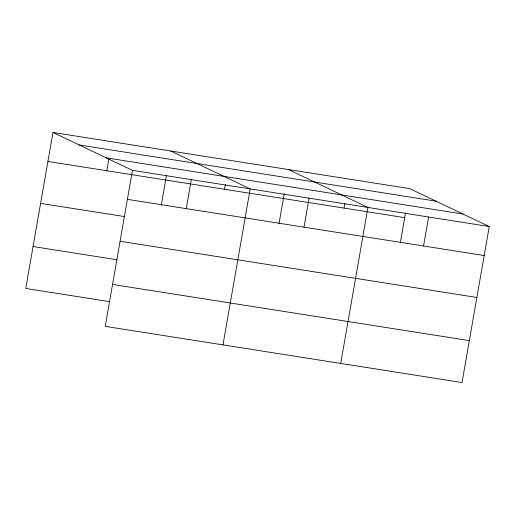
<?xml version="1.0" encoding="UTF-8"?>
<svg xmlns="http://www.w3.org/2000/svg" width="515" height="515" viewBox="0 0 515 515"><rect width="100%" height="100%" fill="white"/><g stroke="black" fill="none" stroke-linecap="round" stroke-linejoin="round"><path stroke-width="0.77" d="M52.974 132.464L132.458 170.356L105.234 326.349L462.026 382.536L489.25 226.549L409.766 188.651L52.974 132.464L25.75 288.452L109.74 301.681M106.785 170.735L108.839 158.974M161.24 205.311L166.474 175.306M186.269 208.626L191.329 179.626M224.527 189.275L225.345 184.576M222.976 344.889L250.2 188.896L170.716 151.004M278.982 223.851L284.216 193.846M304.011 227.173L309.071 198.172M344.052 208.099L344.87 203.399M340.718 363.435L367.942 207.442L288.458 169.551M400.29 242.958L405.524 212.953M423.536 245.996L428.596 216.995M79.207 144.966L435.999 201.159M106.225 157.847L463.024 214.04M132.458 170.356L489.25 226.549M47.914 161.465L404.706 217.652M127.398 199.357L484.19 255.549M40.601 203.367L124.591 216.596M120.085 241.265L476.877 297.458M33.063 246.543L117.053 259.772M112.547 284.441L469.339 340.634"/></g></svg>
